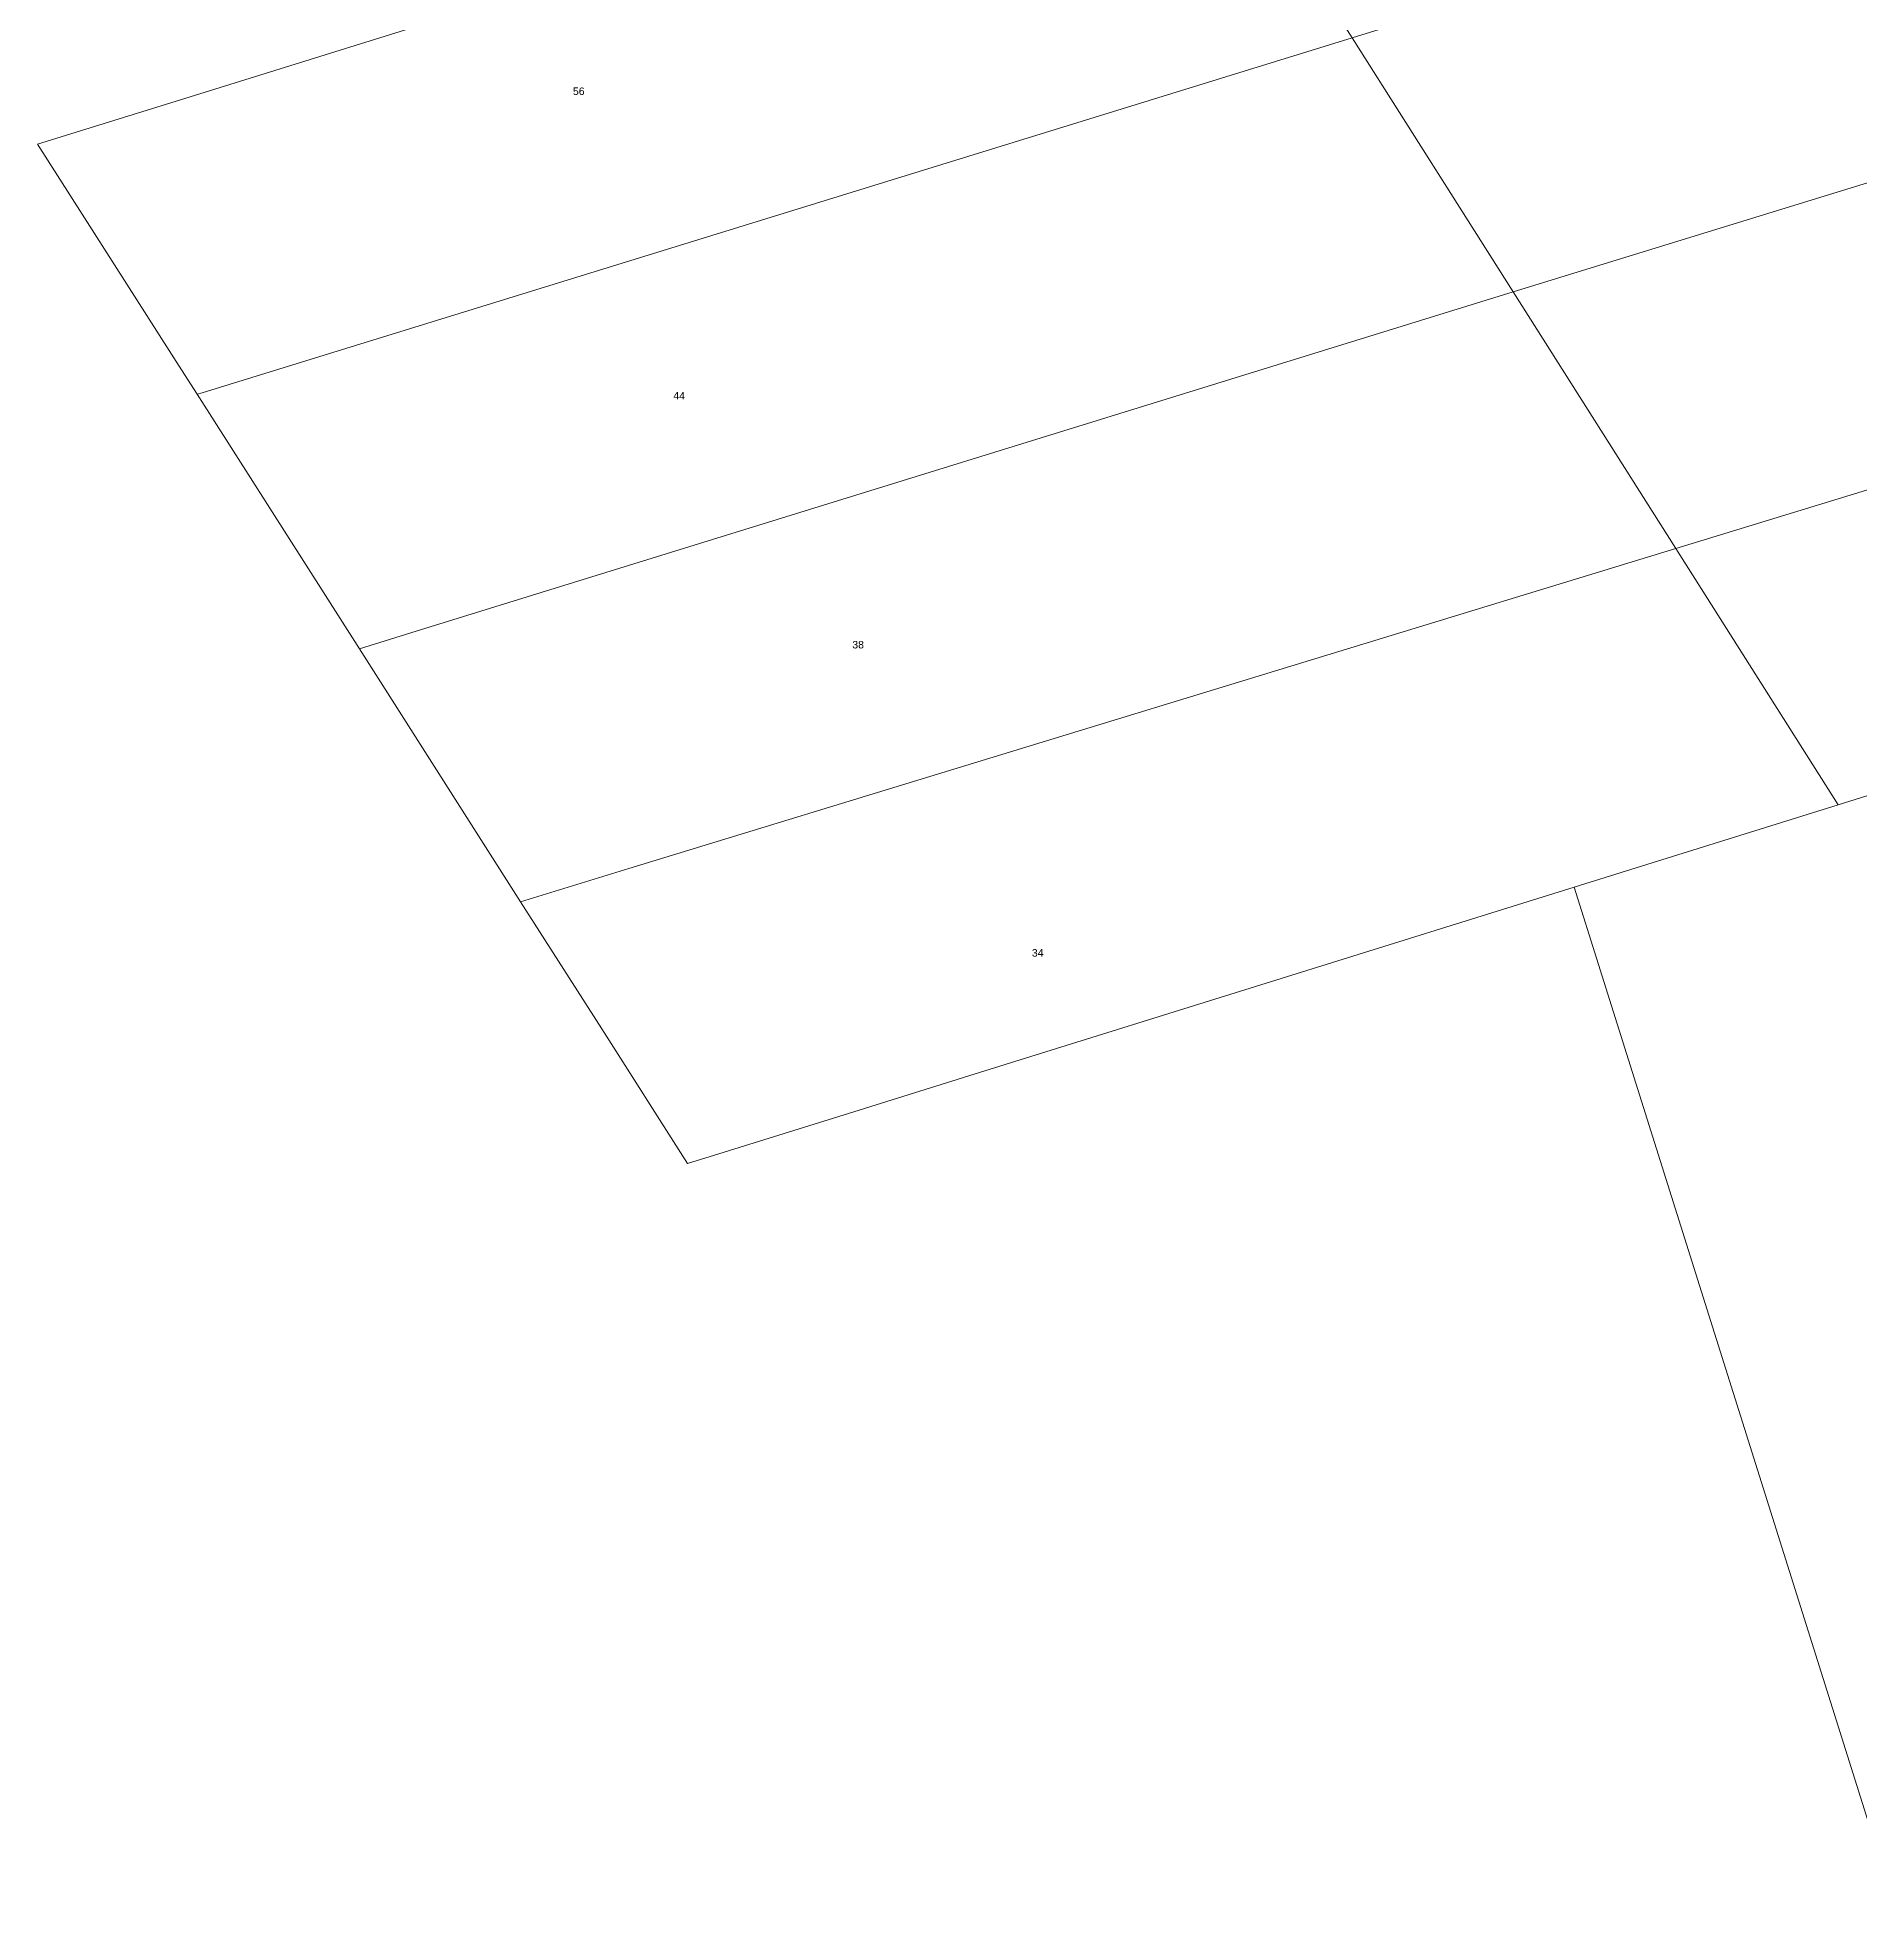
# Model space of a CAD drawing. Header units: metres. Extents: x 305887 to 307188, y 6269913 to 6270847.
# Drawn here: x 305886.6 to 306325.2, y 6269912.6 to 6270366.2 of the extents above; entities that cross this region are included whole.
import ezdxf

# ---------------------------------------------------------------- set-up
doc = ezdxf.new("R2010")
doc.units = ezdxf.units.M
doc.layers.add('Cadastre Land Parcels_SP_EXT', color=9, linetype='Continuous', lineweight=5)
doc.styles.get("Standard").update_dxf_attribs({"font": 'arial.ttf'})

msp = doc.modelspace()

# ---------------------------------------------------------------- linework, layer by layer
at = {"layer": 'Cadastre Land Parcels_SP_EXT', "color": 3, "linetype": 'Continuous'}
msp.add_lwpolyline([(306561.45, 6270476.72), (306418.71, 6270432.68), (306387.29, 6270422.99), (306203.1, 6270366.16), (306241.87, 6270304.98), (306553.34, 6270400.83)], dxfattribs=at)
at = {"layer": 'Cadastre Land Parcels_SP_EXT', "linetype": 'Continuous'}
for points in [[(305926.15, 6270280.71), (306203.1, 6270366.16), (306164.59, 6270426.93), (306137.94, 6270418.64), (306067.65, 6270396.75), (305996.85, 6270374.79), (305925.64, 6270352.67), (305886.57, 6270340.52), (305921.2, 6270286.23), (305924.96, 6270280.34), (305926.15, 6270280.71)], [(305977.68, 6270223.29), (306241.87, 6270304.98), (306203.1, 6270366.16), (305926.15, 6270280.71), (305924.96, 6270280.34), (305964.05, 6270219.07), (305977.68, 6270223.29)], [(306028.92, 6270166.2), (306280.99, 6270243.25), (306241.87, 6270304.98), (305977.68, 6270223.29), (305964.05, 6270219.07), (306002.84, 6270158.22), (306028.92, 6270166.2)], [(306049.53, 6270097.19), (306081.8, 6270107.27), (306113.36, 6270117.12), (306185.96, 6270139.74), (306256.56, 6270161.73), (306320.09, 6270181.56), (306280.99, 6270243.25), (306028.92, 6270166.2), (306002.84, 6270158.22), (306022.39, 6270127.59), (306043.07, 6270095.17), (306049.53, 6270097.19)], [(306379.24, 6269925.77), (306409.48, 6269930.32), (306330.03, 6270184.66), (306320.09, 6270181.56), (306256.56, 6270161.73), (306334.97, 6269912.59), (306379.24, 6269925.77)]]:
    msp.add_lwpolyline(points, close=True, dxfattribs=at)
for points in [[(306553.34, 6270400.83), (306241.87, 6270304.98), (306280.99, 6270243.25), (306555.44, 6270327.14)], [(306555.44, 6270327.14), (306280.99, 6270243.25), (306320.09, 6270181.56), (306330.03, 6270184.66)]]:
    msp.add_lwpolyline(points, dxfattribs=at)

# ---------------------------------------------------------------- texts
at = {"layer": 'Cadastre Land Parcels_SP_EXT'}
for s, p in [('56', (306015.46, 6270352.37)), ('44', (306039.64, 6270279.09)), ('38', (306082.73, 6270219.17)), ('34', (306125.96, 6270145))]:
    msp.add_text(s, height=1.8, dxfattribs=at).set_placement(p)

doc.saveas('drawing.dxf')
